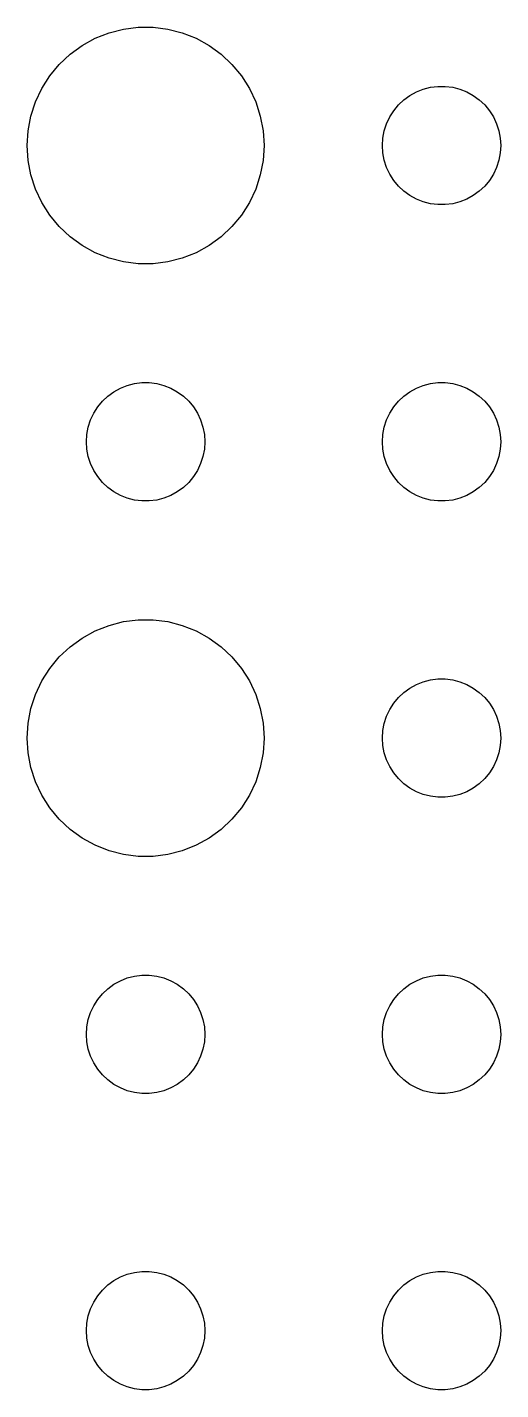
# Model space of a CAD drawing. Header units: metres. Extents: x -69 to 69, y -69 to 69.
# Drawn here: x -3 to 9, y -1.5 to 32.99 of the extents above; entities that cross this region are included whole.
import ezdxf

# ---------------------------------------------------------------- set-up
doc = ezdxf.new("R2010")
doc.units = ezdxf.units.M

msp = doc.modelspace()

# ---------------------------------------------------------------- linework, layer by layer
for p, q in [((-1.27733, 32.7145), (-0.927048, 32.8532)), ((-0.927048, 32.8532), (-0.562134, 32.9469)), ((-0.562134, 32.9469), (-0.18837, 32.9941)), ((-0.18837, 32.9941), (0.18837, 32.9941)), ((0.18837, 32.9941), (0.562134, 32.9469)), ((0.562134, 32.9469), (0.927048, 32.8532)), ((0.927048, 32.8532), (1.27733, 32.7145)), ((-1.91226, 32.3115), (-1.60747, 32.533)), ((-1.60747, 32.533), (-1.27733, 32.7145)), ((1.27733, 32.7145), (1.60747, 32.533)), ((1.60747, 32.533), (1.91226, 32.3115)), ((-2.1869, 32.0536), (-1.91226, 32.3115)), ((1.91226, 32.3115), (2.1869, 32.0536)), ((-2.62891, 31.4453), (-2.42705, 31.7634)), ((-2.42705, 31.7634), (-2.1869, 32.0536)), ((2.1869, 32.0536), (2.42705, 31.7634)), ((2.42705, 31.7634), (2.62891, 31.4453)), ((-2.78932, 31.1044), (-2.62891, 31.4453)), ((2.62891, 31.4453), (2.78932, 31.1044)), ((6.86133, 31.3572), (7.03647, 31.4266)), ((7.03647, 31.4266), (7.21892, 31.4734)), ((7.21892, 31.4734), (7.40581, 31.497)), ((7.40581, 31.497), (7.59418, 31.497)), ((7.59418, 31.497), (7.78107, 31.4734)), ((7.78107, 31.4734), (7.96352, 31.4266)), ((7.96352, 31.4266), (8.13866, 31.3572)), ((-2.90575, 30.7461), (-2.78932, 31.1044)), ((2.78932, 31.1044), (2.90575, 30.7461)), ((6.40654, 31.0268), (6.54385, 31.1558)), ((6.54385, 31.1558), (6.69626, 31.2665)), ((6.69626, 31.2665), (6.86133, 31.3572)), ((8.13866, 31.3572), (8.30373, 31.2665)), ((8.30373, 31.2665), (8.45613, 31.1558)), ((8.45613, 31.1558), (8.59344, 31.0268)), ((-2.97633, 30.376), (-2.90575, 30.7461)), ((2.90575, 30.7461), (2.97633, 30.376)), ((6.10533, 30.5522), (6.18553, 30.7226)), ((6.18553, 30.7226), (6.28647, 30.8817)), ((6.28647, 30.8817), (6.40654, 31.0268)), ((8.59344, 31.0268), (8.71352, 30.8817)), ((8.71352, 30.8817), (8.81445, 30.7226)), ((8.81445, 30.7226), (8.89465, 30.5522)), ((-3, 30), (-2.97633, 30.376)), ((2.97633, 30.376), (3, 30)), ((6.01183, 30.188), (6.04712, 30.373)), ((6.04712, 30.373), (6.10533, 30.5522)), ((8.89465, 30.5522), (8.95287, 30.373)), ((8.95287, 30.373), (8.98816, 30.188)), ((6, 30), (6.01183, 30.188)), ((8.98816, 30.188), (9, 30)), ((-2.97633, 29.624), (-3, 30)), ((3, 30), (2.97633, 29.624)), ((6.01183, 29.812), (6, 30)), ((6.04712, 29.627), (6.01183, 29.812)), ((8.98816, 29.812), (8.95287, 29.627)), ((9, 30), (8.98816, 29.812)), ((-2.90575, 29.2539), (-2.97633, 29.624)), ((2.97633, 29.624), (2.90575, 29.2539)), ((6.10533, 29.4478), (6.04712, 29.627)), ((6.18553, 29.2774), (6.10533, 29.4478)), ((8.89465, 29.4478), (8.81445, 29.2774)), ((8.95287, 29.627), (8.89465, 29.4478)), ((-2.78932, 28.8956), (-2.90575, 29.2539)), ((2.90575, 29.2539), (2.78932, 28.8956)), ((6.28647, 29.1183), (6.18553, 29.2774)), ((6.40654, 28.9732), (6.28647, 29.1183)), ((6.54385, 28.8442), (6.40654, 28.9732)), ((8.59344, 28.9732), (8.45613, 28.8442)), ((8.71352, 29.1183), (8.59344, 28.9732)), ((8.81445, 29.2774), (8.71352, 29.1183)), ((-2.62891, 28.5547), (-2.78932, 28.8956)), ((2.78932, 28.8956), (2.62891, 28.5547)), ((6.69626, 28.7335), (6.54385, 28.8442)), ((6.86133, 28.6427), (6.69626, 28.7335)), ((7.03647, 28.5734), (6.86133, 28.6427)), ((8.13866, 28.6427), (7.96352, 28.5734)), ((8.30373, 28.7335), (8.13866, 28.6427)), ((8.45613, 28.8442), (8.30373, 28.7335)), ((-2.42705, 28.2366), (-2.62891, 28.5547)), ((2.62891, 28.5547), (2.42705, 28.2366)), ((7.21892, 28.5266), (7.03647, 28.5734)), ((7.40581, 28.503), (7.21892, 28.5266)), ((7.59418, 28.503), (7.40581, 28.503)), ((7.78107, 28.5266), (7.59418, 28.503)), ((7.96352, 28.5734), (7.78107, 28.5266)), ((-2.1869, 27.9464), (-2.42705, 28.2366)), ((-1.91226, 27.6884), (-2.1869, 27.9464)), ((2.1869, 27.9464), (1.91226, 27.6884)), ((2.42705, 28.2366), (2.1869, 27.9464)), ((-1.60747, 27.467), (-1.91226, 27.6884)), ((1.91226, 27.6884), (1.60747, 27.467)), ((-1.27733, 27.2855), (-1.60747, 27.467)), ((-0.927048, 27.1468), (-1.27733, 27.2855)), ((1.27733, 27.2855), (0.927048, 27.1468)), ((1.60747, 27.467), (1.27733, 27.2855)), ((-0.562134, 27.0531), (-0.927048, 27.1468)), ((-0.18837, 27.0059), (-0.562134, 27.0531)), ((0.18837, 27.0059), (-0.18837, 27.0059)), ((0.562134, 27.0531), (0.18837, 27.0059)), ((0.927048, 27.1468), (0.562134, 27.0531)), ((-0.803726, 23.7665), (-0.638657, 23.8572)), ((-0.638657, 23.8572), (-0.463516, 23.9266)), ((-0.463516, 23.9266), (-0.281067, 23.9734)), ((-0.281067, 23.9734), (-0.094177, 23.997)), ((-0.094177, 23.997), (0.094177, 23.997)), ((0.094177, 23.997), (0.281067, 23.9734)), ((0.281067, 23.9734), (0.463516, 23.9266)), ((0.463516, 23.9266), (0.638657, 23.8572)), ((0.638657, 23.8572), (0.803726, 23.7665)), ((6.69626, 23.7665), (6.86133, 23.8572)), ((6.86133, 23.8572), (7.03647, 23.9266)), ((7.03647, 23.9266), (7.21892, 23.9734)), ((7.21892, 23.9734), (7.40581, 23.997)), ((7.40581, 23.997), (7.59418, 23.997)), ((7.59418, 23.997), (7.78107, 23.9734)), ((7.78107, 23.9734), (7.96352, 23.9266)), ((7.96352, 23.9266), (8.13866, 23.8572)), ((8.13866, 23.8572), (8.30373, 23.7665)), ((-1.21352, 23.3817), (-1.09344, 23.5268)), ((-1.09344, 23.5268), (-0.956131, 23.6558)), ((-0.956131, 23.6558), (-0.803726, 23.7665)), ((0.803726, 23.7665), (0.956131, 23.6558)), ((0.956131, 23.6558), (1.09344, 23.5268)), ((1.09344, 23.5268), (1.21352, 23.3817)), ((6.28647, 23.3817), (6.40654, 23.5268)), ((6.40654, 23.5268), (6.54385, 23.6558)), ((6.54385, 23.6558), (6.69626, 23.7665)), ((8.30373, 23.7665), (8.45613, 23.6558)), ((8.45613, 23.6558), (8.59344, 23.5268)), ((8.59344, 23.5268), (8.71352, 23.3817)), ((-1.39465, 23.0522), (-1.31445, 23.2226)), ((-1.31445, 23.2226), (-1.21352, 23.3817)), ((1.21352, 23.3817), (1.31445, 23.2226)), ((1.31445, 23.2226), (1.39465, 23.0522)), ((6.10533, 23.0522), (6.18553, 23.2226)), ((6.18553, 23.2226), (6.28647, 23.3817)), ((8.71352, 23.3817), (8.81445, 23.2226)), ((8.81445, 23.2226), (8.89465, 23.0522)), ((-1.48816, 22.688), (-1.45287, 22.873)), ((-1.45287, 22.873), (-1.39465, 23.0522)), ((1.39465, 23.0522), (1.45287, 22.873)), ((1.45287, 22.873), (1.48816, 22.688)), ((6.01183, 22.688), (6.04712, 22.873)), ((6.04712, 22.873), (6.10533, 23.0522)), ((8.89465, 23.0522), (8.95287, 22.873)), ((8.95287, 22.873), (8.98816, 22.688)), ((-1.5, 22.5), (-1.48816, 22.688)), ((-1.48816, 22.312), (-1.5, 22.5)), ((1.48816, 22.688), (1.5, 22.5)), ((1.5, 22.5), (1.48816, 22.312)), ((6, 22.5), (6.01183, 22.688)), ((6.01183, 22.312), (6, 22.5)), ((8.98816, 22.688), (9, 22.5)), ((9, 22.5), (8.98816, 22.312)), ((-1.45287, 22.127), (-1.48816, 22.312)), ((-1.39465, 21.9478), (-1.45287, 22.127)), ((1.45287, 22.127), (1.39465, 21.9478)), ((1.48816, 22.312), (1.45287, 22.127)), ((6.04712, 22.127), (6.01183, 22.312)), ((6.10533, 21.9478), (6.04712, 22.127)), ((8.95287, 22.127), (8.89465, 21.9478)), ((8.98816, 22.312), (8.95287, 22.127)), ((-1.31445, 21.7774), (-1.39465, 21.9478)), ((-1.21352, 21.6183), (-1.31445, 21.7774)), ((1.31445, 21.7774), (1.21352, 21.6183)), ((1.39465, 21.9478), (1.31445, 21.7774)), ((6.18553, 21.7774), (6.10533, 21.9478)), ((6.28647, 21.6183), (6.18553, 21.7774)), ((8.81445, 21.7774), (8.71352, 21.6183)), ((8.89465, 21.9478), (8.81445, 21.7774)), ((-1.09344, 21.4732), (-1.21352, 21.6183)), ((-0.956131, 21.3442), (-1.09344, 21.4732)), ((1.09344, 21.4732), (0.956131, 21.3442)), ((1.21352, 21.6183), (1.09344, 21.4732)), ((6.40654, 21.4732), (6.28647, 21.6183)), ((6.54385, 21.3442), (6.40654, 21.4732)), ((8.59344, 21.4732), (8.45613, 21.3442)), ((8.71352, 21.6183), (8.59344, 21.4732)), ((-0.803726, 21.2335), (-0.956131, 21.3442)), ((-0.638657, 21.1427), (-0.803726, 21.2335)), ((-0.463516, 21.0734), (-0.638657, 21.1427)), ((-0.281067, 21.0266), (-0.463516, 21.0734)), ((0.463516, 21.0734), (0.281067, 21.0266)), ((0.638657, 21.1427), (0.463516, 21.0734)), ((0.803726, 21.2335), (0.638657, 21.1427)), ((0.956131, 21.3442), (0.803726, 21.2335)), ((6.69626, 21.2335), (6.54385, 21.3442)), ((6.86133, 21.1427), (6.69626, 21.2335)), ((7.03647, 21.0734), (6.86133, 21.1427)), ((7.21892, 21.0266), (7.03647, 21.0734)), ((7.96352, 21.0734), (7.78107, 21.0266)), ((8.13866, 21.1427), (7.96352, 21.0734)), ((8.30373, 21.2335), (8.13866, 21.1427)), ((8.45613, 21.3442), (8.30373, 21.2335)), ((-0.094177, 21.003), (-0.281067, 21.0266)), ((0.094177, 21.003), (-0.094177, 21.003)), ((0.281067, 21.0266), (0.094177, 21.003)), ((7.40581, 21.003), (7.21892, 21.0266)), ((7.59418, 21.003), (7.40581, 21.003)), ((7.78107, 21.0266), (7.59418, 21.003)), ((-0.927048, 17.8532), (-0.562134, 17.9469)), ((-0.562134, 17.9469), (-0.18837, 17.9941)), ((-0.18837, 17.9941), (0.18837, 17.9941)), ((0.18837, 17.9941), (0.562134, 17.9469)), ((0.562134, 17.9469), (0.927048, 17.8532)), ((-1.60747, 17.533), (-1.27733, 17.7145)), ((-1.27733, 17.7145), (-0.927048, 17.8532)), ((0.927048, 17.8532), (1.27733, 17.7145)), ((1.27733, 17.7145), (1.60747, 17.533)), ((-2.1869, 17.0536), (-1.91226, 17.3115)), ((-1.91226, 17.3115), (-1.60747, 17.533)), ((1.60747, 17.533), (1.91226, 17.3115)), ((1.91226, 17.3115), (2.1869, 17.0536)), ((-2.42705, 16.7634), (-2.1869, 17.0536)), ((2.1869, 17.0536), (2.42705, 16.7634)), ((-2.62891, 16.4453), (-2.42705, 16.7634)), ((2.42705, 16.7634), (2.62891, 16.4453)), ((-2.78932, 16.1044), (-2.62891, 16.4453)), ((2.62891, 16.4453), (2.78932, 16.1044)), ((6.54385, 16.1558), (6.69626, 16.2665)), ((6.69626, 16.2665), (6.86133, 16.3572)), ((6.86133, 16.3572), (7.03647, 16.4266)), ((7.03647, 16.4266), (7.21892, 16.4734)), ((7.21892, 16.4734), (7.40581, 16.497)), ((7.40581, 16.497), (7.59418, 16.497)), ((7.59418, 16.497), (7.78107, 16.4734)), ((7.78107, 16.4734), (7.96352, 16.4266)), ((7.96352, 16.4266), (8.13866, 16.3572)), ((8.13866, 16.3572), (8.30373, 16.2665)), ((8.30373, 16.2665), (8.45613, 16.1558)), ((-2.90575, 15.7461), (-2.78932, 16.1044)), ((2.78932, 16.1044), (2.90575, 15.7461)), ((6.18553, 15.7226), (6.28647, 15.8817)), ((6.28647, 15.8817), (6.40654, 16.0268)), ((6.40654, 16.0268), (6.54385, 16.1558)), ((8.45613, 16.1558), (8.59344, 16.0268)), ((8.59344, 16.0268), (8.71352, 15.8817)), ((8.71352, 15.8817), (8.81445, 15.7226)), ((-2.97633, 15.376), (-2.90575, 15.7461)), ((2.90575, 15.7461), (2.97633, 15.376)), ((6.04712, 15.373), (6.10533, 15.5522)), ((6.10533, 15.5522), (6.18553, 15.7226)), ((8.81445, 15.7226), (8.89465, 15.5522)), ((8.89465, 15.5522), (8.95287, 15.373)), ((-3, 15), (-2.97633, 15.376)), ((2.97633, 15.376), (3, 15)), ((6, 15), (6.01183, 15.188)), ((6.01183, 15.188), (6.04712, 15.373)), ((8.95287, 15.373), (8.98816, 15.188)), ((8.98816, 15.188), (9, 15)), ((-2.97633, 14.624), (-3, 15)), ((3, 15), (2.97633, 14.624)), ((6.01183, 14.812), (6, 15)), ((9, 15), (8.98816, 14.812)), ((-2.90575, 14.2539), (-2.97633, 14.624)), ((2.97633, 14.624), (2.90575, 14.2539)), ((6.04712, 14.627), (6.01183, 14.812)), ((6.10533, 14.4478), (6.04712, 14.627)), ((8.95287, 14.627), (8.89465, 14.4478)), ((8.98816, 14.812), (8.95287, 14.627)), ((-2.78932, 13.8956), (-2.90575, 14.2539)), ((2.90575, 14.2539), (2.78932, 13.8956)), ((6.18553, 14.2774), (6.10533, 14.4478)), ((6.28647, 14.1183), (6.18553, 14.2774)), ((8.81445, 14.2774), (8.71352, 14.1183)), ((8.89465, 14.4478), (8.81445, 14.2774)), ((-2.62891, 13.5547), (-2.78932, 13.8956)), ((2.78932, 13.8956), (2.62891, 13.5547)), ((6.40654, 13.9732), (6.28647, 14.1183)), ((6.54385, 13.8442), (6.40654, 13.9732)), ((6.69626, 13.7335), (6.54385, 13.8442)), ((8.45613, 13.8442), (8.30373, 13.7335)), ((8.59344, 13.9732), (8.45613, 13.8442)), ((8.71352, 14.1183), (8.59344, 13.9732)), ((-2.42705, 13.2366), (-2.62891, 13.5547)), ((2.62891, 13.5547), (2.42705, 13.2366)), ((6.86133, 13.6427), (6.69626, 13.7335)), ((7.03647, 13.5734), (6.86133, 13.6427)), ((7.21892, 13.5266), (7.03647, 13.5734)), ((7.40581, 13.5029), (7.21892, 13.5266)), ((7.59418, 13.5029), (7.40581, 13.5029)), ((7.78107, 13.5266), (7.59418, 13.5029)), ((7.96352, 13.5734), (7.78107, 13.5266)), ((8.13866, 13.6427), (7.96352, 13.5734)), ((8.30373, 13.7335), (8.13866, 13.6427)), ((-2.1869, 12.9464), (-2.42705, 13.2366)), ((2.42705, 13.2366), (2.1869, 12.9464)), ((-1.91226, 12.6884), (-2.1869, 12.9464)), ((2.1869, 12.9464), (1.91226, 12.6884)), ((-1.60747, 12.467), (-1.91226, 12.6884)), ((-1.27733, 12.2855), (-1.60747, 12.467)), ((1.60747, 12.467), (1.27733, 12.2855)), ((1.91226, 12.6884), (1.60747, 12.467)), ((-0.927048, 12.1468), (-1.27733, 12.2855)), ((-0.562134, 12.0531), (-0.927048, 12.1468)), ((0.927048, 12.1468), (0.562134, 12.0531)), ((1.27733, 12.2855), (0.927048, 12.1468)), ((-0.18837, 12.0059), (-0.562134, 12.0531)), ((0.18837, 12.0059), (-0.18837, 12.0059)), ((0.562134, 12.0531), (0.18837, 12.0059)), ((-0.463516, 8.92657), (-0.281067, 8.97342)), ((-0.281067, 8.97342), (-0.094177, 8.99704)), ((-0.094177, 8.99704), (0.094177, 8.99704)), ((0.094177, 8.99704), (0.281067, 8.97342)), ((0.281067, 8.97342), (0.463516, 8.92657)), ((7.03647, 8.92657), (7.21892, 8.97342)), ((7.21892, 8.97342), (7.40581, 8.99704)), ((7.40581, 8.99704), (7.59418, 8.99704)), ((7.59418, 8.99704), (7.78107, 8.97342)), ((7.78107, 8.97342), (7.96352, 8.92657)), ((-1.09344, 8.52681), (-0.956131, 8.65576)), ((-0.956131, 8.65576), (-0.803726, 8.76648)), ((-0.803726, 8.76648), (-0.638657, 8.85724)), ((-0.638657, 8.85724), (-0.463516, 8.92657)), ((0.463516, 8.92657), (0.638657, 8.85724)), ((0.638657, 8.85724), (0.803726, 8.76648)), ((0.803726, 8.76648), (0.956131, 8.65576)), ((0.956131, 8.65576), (1.09344, 8.52681)), ((6.40654, 8.52681), (6.54385, 8.65576)), ((6.54385, 8.65576), (6.69626, 8.76648)), ((6.69626, 8.76648), (6.86133, 8.85724)), ((6.86133, 8.85724), (7.03647, 8.92657)), ((7.96352, 8.92657), (8.13866, 8.85724)), ((8.13866, 8.85724), (8.30373, 8.76648)), ((8.30373, 8.76648), (8.45613, 8.65576)), ((8.45613, 8.65576), (8.59344, 8.52681)), ((-1.31445, 8.22263), (-1.21352, 8.38167)), ((-1.21352, 8.38167), (-1.09344, 8.52681)), ((1.09344, 8.52681), (1.21352, 8.38167)), ((1.21352, 8.38167), (1.31445, 8.22263)), ((6.18553, 8.22263), (6.28647, 8.38167)), ((6.28647, 8.38167), (6.40654, 8.52681)), ((8.59344, 8.52681), (8.71352, 8.38167)), ((8.71352, 8.38167), (8.81445, 8.22263)), ((-1.45287, 7.87303), (-1.39465, 8.05219)), ((-1.39465, 8.05219), (-1.31445, 8.22263)), ((1.31445, 8.22263), (1.39465, 8.05219)), ((1.39465, 8.05219), (1.45287, 7.87303)), ((6.04712, 7.87303), (6.10533, 8.05219)), ((6.10533, 8.05219), (6.18553, 8.22263)), ((8.81445, 8.22263), (8.89465, 8.05219)), ((8.89465, 8.05219), (8.95287, 7.87303)), ((-1.5, 7.5), (-1.48816, 7.68799)), ((-1.48816, 7.68799), (-1.45287, 7.87303)), ((1.45287, 7.87303), (1.48816, 7.68799)), ((1.48816, 7.68799), (1.5, 7.5)), ((6, 7.5), (6.01183, 7.68799)), ((6.01183, 7.68799), (6.04712, 7.87303)), ((8.95287, 7.87303), (8.98816, 7.68799)), ((8.98816, 7.68799), (9, 7.5)), ((-1.48816, 7.312), (-1.5, 7.5)), ((-1.45287, 7.12695), (-1.48816, 7.312)), ((1.48816, 7.312), (1.45287, 7.12695)), ((1.5, 7.5), (1.48816, 7.312)), ((6.01183, 7.312), (6, 7.5)), ((6.04712, 7.12695), (6.01183, 7.312)), ((8.98816, 7.312), (8.95287, 7.12695)), ((9, 7.5), (8.98816, 7.312)), ((-1.39465, 6.9478), (-1.45287, 7.12695)), ((-1.31445, 6.77736), (-1.39465, 6.9478)), ((1.39465, 6.9478), (1.31445, 6.77736)), ((1.45287, 7.12695), (1.39465, 6.9478)), ((6.10533, 6.9478), (6.04712, 7.12695)), ((6.18553, 6.77736), (6.10533, 6.9478)), ((8.89465, 6.9478), (8.81445, 6.77736)), ((8.95287, 7.12695), (8.89465, 6.9478)), ((-1.21352, 6.61832), (-1.31445, 6.77736)), ((-1.09344, 6.47318), (-1.21352, 6.61832)), ((1.21352, 6.61832), (1.09344, 6.47318)), ((1.31445, 6.77736), (1.21352, 6.61832)), ((6.28647, 6.61832), (6.18553, 6.77736)), ((6.40654, 6.47318), (6.28647, 6.61832)), ((8.71352, 6.61832), (8.59344, 6.47318)), ((8.81445, 6.77736), (8.71352, 6.61832)), ((-0.956131, 6.34422), (-1.09344, 6.47318)), ((-0.803726, 6.23351), (-0.956131, 6.34422)), ((-0.638657, 6.14275), (-0.803726, 6.23351)), ((0.803726, 6.23351), (0.638657, 6.14275)), ((0.956131, 6.34422), (0.803726, 6.23351)), ((1.09344, 6.47318), (0.956131, 6.34422)), ((6.54385, 6.34422), (6.40654, 6.47318)), ((6.69626, 6.23351), (6.54385, 6.34422)), ((6.86133, 6.14275), (6.69626, 6.23351)), ((8.30373, 6.23351), (8.13866, 6.14275)), ((8.45613, 6.34422), (8.30373, 6.23351)), ((8.59344, 6.47318), (8.45613, 6.34422)), ((-0.463516, 6.07341), (-0.638657, 6.14275)), ((-0.281067, 6.02657), (-0.463516, 6.07341)), ((-0.094177, 6.00294), (-0.281067, 6.02657)), ((0.094177, 6.00294), (-0.094177, 6.00294)), ((0.281067, 6.02657), (0.094177, 6.00294)), ((0.463516, 6.07341), (0.281067, 6.02657)), ((0.638657, 6.14275), (0.463516, 6.07341)), ((7.03647, 6.07341), (6.86133, 6.14275)), ((7.21892, 6.02657), (7.03647, 6.07341)), ((7.40581, 6.00294), (7.21892, 6.02657)), ((7.59418, 6.00294), (7.40581, 6.00294)), ((7.78107, 6.02657), (7.59418, 6.00294)), ((7.96352, 6.07341), (7.78107, 6.02657)), ((8.13866, 6.14275), (7.96352, 6.07341)), ((-0.638657, 1.35724), (-0.463516, 1.42657)), ((-0.463516, 1.42657), (-0.281067, 1.47342)), ((-0.281067, 1.47342), (-0.094177, 1.49704)), ((-0.094177, 1.49704), (0.094177, 1.49704)), ((0.094177, 1.49704), (0.281067, 1.47342)), ((0.281067, 1.47342), (0.463516, 1.42657)), ((0.463516, 1.42657), (0.638657, 1.35724)), ((6.86133, 1.35724), (7.03647, 1.42657)), ((7.03647, 1.42657), (7.21892, 1.47342)), ((7.21892, 1.47342), (7.40581, 1.49704)), ((7.40581, 1.49704), (7.59418, 1.49704)), ((7.59418, 1.49704), (7.78107, 1.47342)), ((7.78107, 1.47342), (7.96352, 1.42657)), ((7.96352, 1.42657), (8.13866, 1.35724)), ((-1.09344, 1.02681), (-0.956131, 1.15576)), ((-0.956131, 1.15576), (-0.803726, 1.26648)), ((-0.803726, 1.26648), (-0.638657, 1.35724)), ((0.638657, 1.35724), (0.803726, 1.26648)), ((0.803726, 1.26648), (0.956131, 1.15576)), ((0.956131, 1.15576), (1.09344, 1.02681)), ((6.40654, 1.02681), (6.54385, 1.15576)), ((6.54385, 1.15576), (6.69626, 1.26648)), ((6.69626, 1.26648), (6.86133, 1.35724)), ((8.13866, 1.35724), (8.30373, 1.26648)), ((8.30373, 1.26648), (8.45613, 1.15576)), ((8.45613, 1.15576), (8.59344, 1.02681)), ((-1.39465, 0.552185), (-1.31445, 0.722626)), ((-1.31445, 0.722626), (-1.21352, 0.881668)), ((-1.21352, 0.881668), (-1.09344, 1.02681)), ((1.09344, 1.02681), (1.21352, 0.881668)), ((1.21352, 0.881668), (1.31445, 0.722626)), ((1.31445, 0.722626), (1.39465, 0.552185)), ((6.10533, 0.552185), (6.18553, 0.722626)), ((6.18553, 0.722626), (6.28647, 0.881668)), ((6.28647, 0.881668), (6.40654, 1.02681)), ((8.59344, 1.02681), (8.71352, 0.881668)), ((8.71352, 0.881668), (8.81445, 0.722626)), ((8.81445, 0.722626), (8.89465, 0.552185)), ((-1.48816, 0.187988), (-1.45287, 0.373032)), ((-1.45287, 0.373032), (-1.39465, 0.552185)), ((1.39465, 0.552185), (1.45287, 0.373032)), ((1.45287, 0.373032), (1.48816, 0.187988)), ((6.01183, 0.187988), (6.04712, 0.373032)), ((6.04712, 0.373032), (6.10533, 0.552185)), ((8.89465, 0.552185), (8.95287, 0.373032)), ((8.95287, 0.373032), (8.98816, 0.187988)), ((-1.5, 0), (-1.48816, 0.187988)), ((-1.48816, -0.187988), (-1.5, 0)), ((1.48816, 0.187988), (1.5, 0)), ((1.5, 0), (1.48816, -0.187988)), ((6, 0), (6.01183, 0.187988)), ((6.01183, -0.187988), (6, 0)), ((8.98816, 0.187988), (9, 0)), ((9, 0), (8.98816, -0.187988)), ((-1.45287, -0.373032), (-1.48816, -0.187988)), ((1.48816, -0.187988), (1.45287, -0.373032)), ((6.04712, -0.373032), (6.01183, -0.187988)), ((8.98816, -0.187988), (8.95287, -0.373032)), ((-1.39465, -0.552185), (-1.45287, -0.373032)), ((-1.31445, -0.722626), (-1.39465, -0.552185)), ((1.39465, -0.552185), (1.31445, -0.722626)), ((1.45287, -0.373032), (1.39465, -0.552185)), ((6.10533, -0.552185), (6.04712, -0.373032)), ((6.18553, -0.722626), (6.10533, -0.552185)), ((8.89465, -0.552185), (8.81445, -0.722626)), ((8.95287, -0.373032), (8.89465, -0.552185)), ((-1.21352, -0.881668), (-1.31445, -0.722626)), ((-1.09344, -1.02681), (-1.21352, -0.881668)), ((-0.956131, -1.15576), (-1.09344, -1.02681)), ((1.09344, -1.02681), (0.956131, -1.15576)), ((1.21352, -0.881668), (1.09344, -1.02681)), ((1.31445, -0.722626), (1.21352, -0.881668)), ((6.28647, -0.881668), (6.18553, -0.722626)), ((6.40654, -1.02681), (6.28647, -0.881668)), ((6.54385, -1.15576), (6.40654, -1.02681)), ((8.59344, -1.02681), (8.45613, -1.15576)), ((8.71352, -0.881668), (8.59344, -1.02681)), ((8.81445, -0.722626), (8.71352, -0.881668)), ((-0.803726, -1.26648), (-0.956131, -1.15576)), ((-0.638657, -1.35724), (-0.803726, -1.26648)), ((-0.463516, -1.42657), (-0.638657, -1.35724)), ((0.638657, -1.35724), (0.463516, -1.42657)), ((0.803726, -1.26648), (0.638657, -1.35724)), ((0.956131, -1.15576), (0.803726, -1.26648)), ((6.69626, -1.26648), (6.54385, -1.15576)), ((6.86133, -1.35724), (6.69626, -1.26648)), ((7.03647, -1.42657), (6.86133, -1.35724)), ((8.13866, -1.35724), (7.96352, -1.42657)), ((8.30373, -1.26648), (8.13866, -1.35724)), ((8.45613, -1.15576), (8.30373, -1.26648)), ((-0.281067, -1.47342), (-0.463516, -1.42657)), ((-0.094177, -1.49704), (-0.281067, -1.47342)), ((0.094177, -1.49704), (-0.094177, -1.49704)), ((0.281067, -1.47342), (0.094177, -1.49704)), ((0.463516, -1.42657), (0.281067, -1.47342)), ((7.21892, -1.47342), (7.03647, -1.42657)), ((7.40581, -1.49704), (7.21892, -1.47342)), ((7.59418, -1.49704), (7.40581, -1.49704)), ((7.78107, -1.47342), (7.59418, -1.49704)), ((7.96352, -1.42657), (7.78107, -1.47342))]:
    msp.add_line(p, q)

doc.saveas('drawing.dxf')
